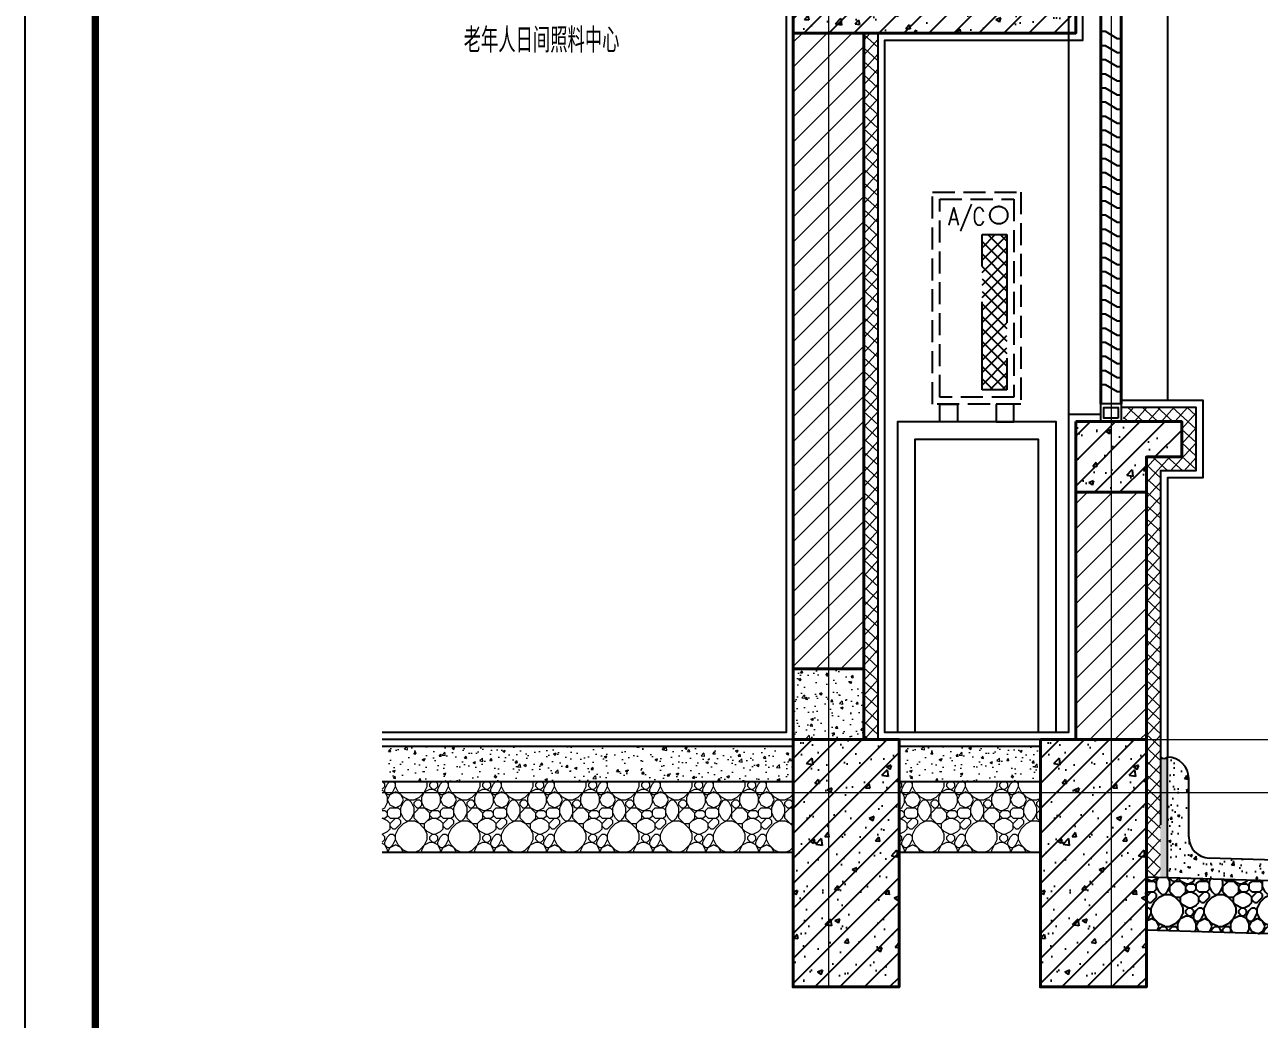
# Model space of a CAD drawing. Extents: x 1188826 to 1909461, y 608442 to 1651179.
# Drawn here: x 1312520 to 1316016, y 625899 to 628715 of the extents above; entities that cross this region are included whole.
import ezdxf

# ---------------------------------------------------------------- set-up
doc = ezdxf.new("R2010")
doc.units = 0
doc.header["$LTSCALE"] = 1000
doc.header["$MEASUREMENT"] = 0
for name, pattern in [('ACAD_ISO10W100', [18.5, 12, -3, 0.5, -3]), ('DASH', [0.35, 0.25, -0.1]), ('DOTE', [2.42, 2, -0.2, 0.02, -0.2])]:
    doc.linetypes.add(name, pattern=pattern)
for name, color, linetype, lineweight in [('3-大样填充', 8, 'Continuous', 5), ('DOTE', 19, 'DOTE', 9), ('PUB_HATCH', 8, 'Continuous', 9), ('WALL', 9, 'Continuous', 40)]:
    doc.layers.add(name, color=color, linetype=linetype, lineweight=lineweight)
for name, color, linetype in [('A-HATH(填充)', 8, 'Continuous'), ('A-LM-HA(填充)', 8, 'Continuous'), ('A-WA-I(保温层)', 40, 'Continuous'), ('A-WA-M(面层)', 43, 'Continuous'), ('A_H_MATERIAL', 40, 'Continuous'), ('PUB_TEXT', 4, 'Continuous'), ('WIN', 4, 'Continuous'), ('图框', 140, 'Continuous'), ('空调外机', 132, 'Continuous'), ('辅助线', 251, 'Continuous')]:
    doc.layers.add(name, color=color, linetype=linetype)
doc.styles.add('HZ', font='txt.shx', dxfattribs={"width": 0.9, "bigfont": 'hztxt.shx'})
doc.styles.add('TXT', font='simplex.shx', dxfattribs={"width": 0.8, "bigfont": 'hztxt.shx'})

# ---------------------------------------------------------------- blocks, each defined once
blk = doc.blocks.new('A$C63856392')
at = {"layer": '空调外机', "linetype": 'DASH'}
h = blk.add_hatch(dxfattribs=at)
h.set_pattern_fill('NET', color=256, scale=200, angle=45, style=0)
h.set_pattern_definition([(45, (-333662.741, 700712.276), (-17.6776695, 17.6776695), []), (135, (-333662.741, 700712.276), (-17.6776695, -17.6776695), [])])
h.paths.add_polyline_path([(140, 90), (210, 90), (210, 530), (140, 530)])
at = {"layer": '空调外机', "linetype": 'DASH', "ltscale": 0.25}
for points in [[(0, 650), (250, 650), (250, 50), (0, 50)], [(20, 630), (230, 630), (230, 70), (20, 70)]]:
    blk.add_lwpolyline(points, close=True, dxfattribs=at)
at = {"layer": '空调外机', "linetype": 'DASH'}
for points in [[(140, 530), (210, 530), (210, 90), (140, 90)], [(20, 50), (70, 50), (70, 0), (20, 0)], [(230, 50), (180, 50), (180, 0), (230, 0)]]:
    blk.add_lwpolyline(points, close=True, dxfattribs=at)
blk.add_circle((187.3, 585), 25, dxfattribs=at)
at = {"layer": '空调外机', "linetype": 'DASH', "style": 'HZ', "width": 0.8}
blk.add_text('A/C', height=50, dxfattribs=at).set_placement((44.4, 556.3))

msp = doc.modelspace()

# ---------------------------------------------------------------- hatches: boundary and pattern name
at = {"layer": 'A-HATH(填充)'}
h = msp.add_hatch(dxfattribs=at)
h.set_pattern_fill('钢筋混凝土', color=256, scale=20, style=0)
h.set_pattern_definition([(45, (0, 0), (-35.355339, 35.355339), []), (50, (0, 0), (143.4520365, -12.550427), [15, -165]), (355, (0, 0), (-27.750267, 150.438427), [12, -132]), (100.4514, (11.95, -1.05), (115.701876, 137.887908), [12.748038, -140.228422]), (46.1842, (0, 40), (213.44821, -33.103803), [22.5, -247.5]), (96.6356, (17.79, 37.24), (186.93254, 194.823574), [19.122058, -210.3426]), (351.1842, (0, 40), (186.93239, 194.82372), [18, -198]), (21, (20, 30), (119.38141, -80.523778), [15, -165]), (326, (20, 30), (48.663066, 145.030009), [12, -132]), (71.4514, (29.95, 23.29), (168.044526, 64.5061), [12.748038, -140.228422]), (37.5, (0, 0), (2.431971, 66.5787708), [0, -130.4, 0, -134, 0, -132.5]), (7.5, (0, 0), (52.6139075, 78.8823424), [0, -76.4, 0, -127.4, 0, -50.5]), (327.5, (-44.6, 0), (106.7644872, -4.5109743), [0, -50, 0, -156, 0, -207]), (317.5, (-64.6, 0), (116.637234, 20.0209965), [0, -65, 0, -103.6, 0, -147])])
h.paths.add_polyline_path([(1314895.8, 628791.4), (1315495.8, 628791.4), (1315495.8, 628691.4), (1314695.8, 628691.4), (1314695.8, 628891.4), (1314895.8, 628891.4)])
h = msp.add_hatch(dxfattribs=at)
h.set_pattern_fill('钢筋混凝土', color=256, scale=20, style=0)
h.set_pattern_definition([(45, (33267.726, -8099.71), (-35.355339, 35.355339), []), (50, (33267.73, -8099.71), (143.452037, -12.550427), [15, -165]), (355, (33267.73, -8099.71), (-27.750267, 150.438427), [12, -132]), (100.4514, (33279.68, -8100.76), (115.701876, 137.887908), [12.748038, -140.228422]), (46.1842, (33267.73, -8059.71), (213.44821, -33.103803), [22.5, -247.5]), (96.6356, (33285.51, -8062.47), (186.93254, 194.823574), [19.122058, -210.3426]), (351.1842, (33267.73, -8059.71), (186.93239, 194.82372), [18, -198]), (21, (33287.73, -8069.71), (119.38141, -80.523778), [15, -165]), (326, (33287.73, -8069.71), (48.663066, 145.030009), [12, -132]), (71.4514, (33297.67, -8076.42), (168.044526, 64.5061), [12.748038, -140.228422]), (37.5, (33267.726, -8099.71), (2.431971, 66.5787708), [0, -130.4, 0, -134, 0, -132.5]), (7.5, (33267.726, -8099.71), (52.6139075, 78.8823424), [0, -76.4, 0, -127.4, 0, -50.5]), (327.5, (33223.126, -8099.71), (106.7644872, -4.5109743), [0, -50, 0, -156, 0, -207]), (317.5, (33203.13, -8099.71), (116.637234, 20.0209965), [0, -65, 0, -103.6, 0, -147])])
h.paths.add_polyline_path([(1315495.8, 627591.4), (1315795.8, 627591.4), (1315795.8, 627491.4), (1315695.8, 627491.4), (1315695.8, 627391.4), (1315495.8, 627391.4)])
h = msp.add_hatch(dxfattribs=at)
h.set_pattern_fill('钢筋混凝土', color=256, scale=20, style=0)
h.set_pattern_definition([(45, (2168.37, 9195.664), (-35.355339, 35.355339), []), (50, (2168.37, 9195.66), (143.4520365, -12.550427), [15, -165]), (355, (2168.37, 9195.66), (-27.750267, 150.438427), [12, -132]), (100.4514, (2180.32, 9194.62), (115.701876, 137.887908), [12.748038, -140.228422]), (46.1842, (2168.37, 9235.66), (213.44821, -33.103803), [22.5, -247.5]), (96.6356, (2186.16, 9232.9), (186.93254, 194.823574), [19.122058, -210.3426]), (351.1842, (2168.37, 9235.66), (186.93239, 194.82372), [18, -198]), (21, (2188.37, 9225.66), (119.38141, -80.523778), [15, -165]), (326, (2188.37, 9225.66), (48.663066, 145.030009), [12, -132]), (71.4514, (2198.32, 9218.95), (168.044526, 64.5061), [12.748038, -140.228422]), (37.5, (2168.37, 9195.664), (2.431971, 66.5787708), [0, -130.4, 0, -134, 0, -132.5]), (7.5, (2168.37, 9195.664), (52.6139075, 78.8823424), [0, -76.4, 0, -127.4, 0, -50.5]), (327.5, (2123.77, 9195.664), (106.7644872, -4.5109743), [0, -50, 0, -156, 0, -207]), (317.5, (2103.77, 9195.66), (116.637234, 20.0209965), [0, -65, 0, -103.6, 0, -147])])
h.paths.add_polyline_path([(1314995.8, 626691.1), (1314695.8, 626691.1), (1314695.8, 625991.1), (1314995.8, 625991.1)])
h = msp.add_hatch(dxfattribs=at)
h.set_pattern_fill('钢筋混凝土', color=256, scale=20, style=0)
h.set_pattern_definition([(45, (2868.37, 9195.664), (-35.355339, 35.355339), []), (50, (2868.37, 9195.66), (143.4520365, -12.550427), [15, -165]), (355, (2868.37, 9195.66), (-27.750267, 150.438427), [12, -132]), (100.4514, (2880.32, 9194.62), (115.701876, 137.887908), [12.748038, -140.228422]), (46.1842, (2868.37, 9235.66), (213.44821, -33.103803), [22.5, -247.5]), (96.6356, (2886.16, 9232.9), (186.93254, 194.823574), [19.122058, -210.3426]), (351.1842, (2868.37, 9235.66), (186.93239, 194.82372), [18, -198]), (21, (2888.37, 9225.66), (119.38141, -80.523778), [15, -165]), (326, (2888.37, 9225.66), (48.663066, 145.030009), [12, -132]), (71.4514, (2898.32, 9218.95), (168.044526, 64.5061), [12.748038, -140.228422]), (37.5, (2868.37, 9195.664), (2.431971, 66.5787708), [0, -130.4, 0, -134, 0, -132.5]), (7.5, (2868.37, 9195.664), (52.6139075, 78.8823424), [0, -76.4, 0, -127.4, 0, -50.5]), (327.5, (2823.77, 9195.664), (106.7644872, -4.5109743), [0, -50, 0, -156, 0, -207]), (317.5, (2803.77, 9195.66), (116.637234, 20.0209965), [0, -65, 0, -103.6, 0, -147])])
h.paths.add_polyline_path([(1315695.8, 626691.1), (1315395.8, 626691.1), (1315395.8, 625991.1), (1315695.8, 625991.1)])
at = {"layer": 'A-LM-HA(填充)'}
h = msp.add_hatch(color=256, dxfattribs=at)
h.dxf.hatch_style = 1
edge = h.paths.add_edge_path()
edge.add_arc((1315745.8, 626652.2), 15, 228.1963, 311.8037)
edge.add_line((1315755.8, 626641.1), (1315755.8, 626299.3))
edge.add_line((1315755.8, 626299.3), (1315735.8, 626299.9))
edge.add_line((1315735.8, 626299.9), (1315735.8, 626641.1))
h = msp.add_hatch(dxfattribs=at)
h.set_pattern_fill('混凝土', color=256, scale=10, style=0)
h.set_pattern_definition([(50, (653615, 2402726.36), (71.7260183, -6.2752135), [7.5, -82.5]), (355, (653615, 2402726.36), (-13.8751334, 75.2192134), [6, -66]), (100.4514, (653620.98, 2402725.84), (57.8509382, 68.9439542), [6.374019, -70.1142112]), (46.1842, (653615, 2402746.36), (106.724105, -16.5519014), [11.25, -123.75]), (96.6356, (653623.89, 2402744.98), (93.4662706, 97.411787), [9.561029, -105.1713]), (351.1842, (653615, 2402746.36), (93.4661945, 97.41186), [9, -99]), (21, (653625, 2402741.36), (59.6907052, -40.261889), [7.5, -82.5]), (326, (653625, 2402741.36), (24.3315332, 72.5150045), [6, -66]), (71.4514, (653629.974, 2402738.01), (84.0222629, 32.2530497), [6.374019, -70.1142112]), (37.5, (653615, 2402726.362), (1.21598553, 33.2893854), [0, -65.2, 0, -67, 0, -66.25]), (7.5, (653615, 2402726.362), (26.30695374, 39.4411712), [0, -38.2, 0, -63.7, 0, -25.25]), (327.5, (653592.7, 2402726.362), (53.3822436, -2.25548717), [0, -25, 0, -78, 0, -103.5]), (317.5, (653582.7, 2402726.36), (58.3186169, 10.0104982), [0, -32.5, 0, -51.8, 0, -73.5])])
edge = h.paths.add_edge_path()
edge.add_arc((1315755.8, 626581.1), 60, 360, 450, ccw=False)
edge.add_line((1315815.8, 626581.1), (1315815.8, 626415.4))
edge.add_arc((1315875.8, 626415.4), 60, 540, 628.2816)
edge.add_line((1315874, 626355.4), (1316685.8, 626331.1))
edge.add_line((1316685.8, 626331.1), (1316685.8, 626271.4))
edge.add_line((1316685.8, 626271.4), (1315755.8, 626299.3))
edge.add_line((1315755.8, 626299.3), (1315755.8, 626641.1))
h = msp.add_hatch(dxfattribs=at)
h.set_pattern_fill('卵石砌体', color=256, scale=20, style=0)
h.set_pattern_definition([(0, (385514.68, 2495964.71), (0, 150), [7.5, -22.5, 7.5, -112.5]), (0, (385552.18, 2495979.71), (0, 150), [7.5, -142.5]), (0, (385477.18, 2495994.71), (0, 150), [15, -135]), (0, (385439.68, 2496002.21), (0, 150), [22.5, -127.5]), (0, (385514.68, 2496009.71), (0, 150), [15, -15, 22.5, -97.5]), (0, (385507.18, 2496032.21), (0, 150), [22.5, -127.5]), (0, (385469.68, 2496039.71), (0, 150), [22.5, -52.5, 22.5, -52.5]), (0, (385439.68, 2496062.21), (0, 150), [22.5, -7.5, 7.5, -112.5]), (0, (385537.18, 2496077.21), (0, 150), [7.5, -142.5]), (0, (385507.18, 2496092.21), (0, 150), [15, -135]), (90, (385409.68, 2496099.71), (-150, 9e-15), [15, -135]), (90, (385424.68, 2495994.71), (-150, 9e-15), [7.5, -15, 22.5, -105]), (90, (385462.18, 2496009.71), (-150, 9e-15), [30, -7.5, 7.5, -105]), (90, (385484.68, 2496047.21), (-150, 9e-15), [22.5, -127.5]), (90, (385492.18, 2495979.71), (-150, 9e-15), [15, -135]), (90, (385499.68, 2496099.71), (-150, 9e-15), [15, -135]), (90, (385507.18, 2496009.71), (-150, 9e-15), [15, -75, 7.5, -52.5]), (90, (385529.68, 2496084.71), (-150, 9e-15), [7.5, -7.5, 7.5, -127.5]), (90, (385537.18, 2496017.21), (-150, 9e-15), [15, -22.5, 15, -97.5]), (90, (385544.68, 2495979.71), (-150, 9e-15), [15, -135]), (45, (385417.18, 2495979.71), (9e-15, 150), [21.21315, -42.426404, 31.8198, -116.672678]), (45, (385409.68, 2495979.71), (9e-15, 150), [21.213203, -190.91883]), (45, (385492.18, 2495994.71), (9e-15, 150), [21.213203, -190.91883]), (45, (385477.18, 2496069.71), (9e-15, 150), [21.213203, -190.91883]), (45, (385544.68, 2495994.71), (9e-15, 150), [21.213203, -190.91883]), (45, (385417.18, 2496009.71), (9e-15, 150), [10.606602, -201.52542]), (45, (385432.18, 2496054.71), (9e-15, 150), [10.606602, -201.52542]), (45, (385447.18, 2496002.21), (9e-15, 150), [10.606602, -201.52542]), (45, (385462.18, 2496054.71), (9e-15, 150), [10.606602, -201.52542]), (45, (385507.18, 2496024.71), (9e-15, 150), [10.606602, -201.52542]), (45, (385507.18, 2496107.21), (9e-15, 150), [10.606602, -201.52542]), (45, (385522.18, 2496092.21), (9e-15, 150), [10.606602, -201.52542]), (45, (385529.68, 2496009.71), (9e-15, 150), [10.606602, -201.52542]), (45, (385537.18, 2495972.21), (9e-15, 150), [10.606602, -201.52542]), (45, (385537.18, 2496032.21), (9e-15, 150), [10.606602, -201.52542]), (45, (385537.18, 2496107.21), (9e-15, 150), [10.606602, -201.52542]), (45, (385544.68, 2496077.21), (9e-15, 150), [10.606602, -201.52542]), (135, (385514.68, 2496092.21), (-150, 9e-15), [10.606602, -201.52542]), (135, (385529.68, 2496107.21), (-150, 9e-15), [10.606602, -201.52542]), (135, (385537.18, 2496077.21), (-150, 9e-15), [10.606602, -201.52542]), (135, (385559.68, 2496107.21), (-150, 9e-15), [10.606602, -201.52542]), (135, (385484.68, 2496054.71), (-150, 9e-15), [10.606602, -201.52542]), (135, (385469.68, 2496039.71), (-150, 9e-15), [10.606602, -201.52542]), (135, (385424.68, 2496002.21), (-150, 9e-15), [10.606602, -201.52542]), (135, (385439.68, 2496002.21), (-150, 9e-15), [10.606602, -201.52542]), (135, (385454.68, 2496054.71), (-150, 9e-15), [10.606602, -201.52542]), (135, (385424.68, 2496032.21), (-150, 9e-15), [10.606602, -201.52542]), (135, (385514.68, 2496009.71), (-150, 9e-15), [10.606602, -201.52542]), (135, (385537.18, 2496024.71), (-150, 9e-15), [10.606602, -201.52542]), (135, (385544.68, 2495994.71), (-150, 9e-15), [10.606602, -201.52542]), (135, (385544.68, 2496009.71), (-150, 9e-15), [10.606602, -201.52542]), (135, (385552.18, 2495979.71), (-150, 9e-15), [10.606602, -201.52542]), (135, (385432.18, 2496069.71), (-150, 9e-15), [21.213203, -190.91883]), (135, (385507.18, 2496024.71), (-150, 9e-15), [21.213203, -190.91883]), (135, (385499.68, 2495972.21), (-150, 9e-15), [53.033008, -159.099024]), (26.5650512, (385409.676, 2496039.71), (149.9999994, 1.2e-06), [16.77, -318.64018]), (26.5650512, (385432.176, 2495994.71), (149.9999994, 1.2e-06), [16.77, -318.64018]), (26.5650512, (385462.176, 2496062.21), (149.9999994, 1.2e-06), [16.77, -318.64018]), (26.5650512, (385522.176, 2495964.71), (149.9999994, 1.2e-06), [16.77, -318.64018]), (26.5650512, (385499.676, 2496002.21), (149.9999994, 1.2e-06), [16.77, -318.64018]), (26.5650512, (385514.676, 2496032.21), (149.9999994, 1.2e-06), [16.77, -318.64018]), (26.5650512, (385492.176, 2496084.71), (149.9999994, 1.2e-06), [16.77, -318.64018]), (26.5650512, (385544.676, 2496077.21), (149.9999994, 1.2e-06), [16.77, -318.64018]), (63.4349488, (385424.676, 2496039.71), (1e-07, 150), [16.77, -318.64018]), (63.4349488, (385424.676, 2496047.21), (1e-07, 150), [16.77, -318.64018]), (63.4349488, (385484.676, 2496069.71), (1e-07, 150), [33.54, -301.87018]), (63.4349488, (385537.176, 2496062.21), (1e-07, 150), [16.77, -318.64018]), (63.4349488, (385529.676, 2496039.71), (1e-07, 150), [16.77, -318.64018]), (63.4349488, (385454.676, 2496009.71), (1e-07, 150), [16.77, -318.64018]), (63.4349488, (385529.676, 2496092.21), (1e-07, 150), [16.77, -318.64018]), (63.4349488, (385552.176, 2496084.71), (1e-07, 150), [16.77, -318.64018]), (116.5650512, (385417.176, 2496084.71), (-1.2e-06, 149.9999994), [16.77, -318.64018]), (116.5650512, (385499.676, 2495964.71), (-1.2e-06, 149.9999994), [16.77, -318.64018]), (116.5650512, (385432.176, 2496062.21), (-1.2e-06, 149.9999994), [16.77, -318.64018]), (116.5650512, (385544.676, 2496047.21), (-1.2e-06, 149.9999994), [16.77, -318.64018]), (116.5650512, (385492.176, 2496039.71), (-1.2e-06, 149.9999994), [16.77, -318.64018]), (116.5650512, (385537.176, 2496069.71), (-1.2e-06, 149.9999994), [16.77, -318.64018]), (116.5650512, (385462.176, 2496039.71), (-1.2e-06, 149.9999994), [16.77, -318.64018]), (116.5650512, (385432.176, 2496009.71), (-1.2e-06, 149.9999994), [16.77, -318.64018]), (153.4349488, (385424.676, 2496077.21), (-150, 1e-07), [16.77, -318.64018]), (153.4349488, (385477.176, 2495994.71), (-150, 1e-07), [16.77, -318.64018]), (153.4349488, (385447.176, 2496062.21), (-150, 1e-07), [16.77, -318.64018]), (153.4349488, (385537.176, 2496002.21), (-150, 1e-07), [16.77, -318.64018]), (153.4349488, (385514.676, 2495964.71), (-150, 1e-07), [16.77, -318.64018]), (153.4349488, (385529.676, 2496084.71), (-150, 1e-07), [16.77, -318.64018]), (153.4349488, (385507.176, 2496032.21), (-150, 1e-07), [16.77, -318.64018]), (153.4349488, (385424.676, 2496077.21), (-150, 1e-07), [16.77, -318.64018]), (153.4349488, (385559.676, 2496039.71), (-150, 1e-07), [16.77, -318.64018]), (243.4349488, (385417.176, 2495979.71), (-1e-07, -150), [16.77, -318.64018])])
h.paths.add_polyline_path([(1316795.8, 626268.1), (1316795.8, 626118.1), (1315695.8, 626151.1), (1315695.8, 626300.2)])
at = {"layer": 'PUB_HATCH'}
h = msp.add_hatch(dxfattribs=at)
h.set_pattern_fill('普通砖', color=256, scale=20, style=0)
h.set_pattern_definition([(45, (2068.37, -48.146), (-35.3553532, 35.3553532), [])])
h.paths.add_polyline_path([(1314695.8, 628691.4), (1314895.8, 628691.4), (1314895.8, 626891.1), (1314695.8, 626891.1)])
h = msp.add_hatch(dxfattribs=at)
h.set_pattern_fill('多孔材料', color=256, scale=10, angle=2.8624, style=0)
h.set_pattern_definition([(47.8624052, (19.975, -9278.713), (-20.97382044, 18.97631373), []), (137.8624052, (19.975, -9278.713), (-18.97631373, -20.97382044), [])])
h.paths.add_polyline_path([(1314895.8, 628691.4), (1314935.8, 628691.4), (1314935.8, 626691.1), (1314895.8, 626691.1)])
h = msp.add_hatch(dxfattribs=at)
h.set_pattern_fill('多孔材料', color=256, scale=10, angle=2.8624, style=0)
h.set_pattern_definition([(47.8624052, (11265.21, 1), (-20.97382044, 18.97631373), []), (137.8624052, (11265.21, 1), (-18.97631373, -20.97382044), [])])
h.paths.add_polyline_path([(1315695.8, 626301.1), (1315735.8, 626299.9), (1315735.8, 627451.7), (1315835.8, 627451.7), (1315835.8, 627631.7), (1315630.8, 627631.7), (1315630.8, 627591.4), (1315795.8, 627591.4), (1315795.8, 627491.4), (1315695.8, 627491.4), (1315695.8, 627391.4)])
h = msp.add_hatch(dxfattribs=at)
h.set_pattern_fill('普通砖', color=256, scale=20, style=0)
h.set_pattern_definition([(45, (2868.37, 1331.566), (-35.3553532, 35.3553532), [])])
h.paths.add_polyline_path([(1315495.8, 627391.1), (1315695.8, 627391.1), (1315695.8, 626691.1), (1315495.8, 626691.1)])
at = {"layer": 'PUB_HATCH', "linetype": 'Continuous'}
h = msp.add_hatch(dxfattribs=at)
h.set_pattern_fill('混凝土', color=256, scale=10, style=0)
h.set_pattern_definition([(50, (0, 0), (71.7260183, -6.2752135), [7.5, -82.5]), (355, (0, 0), (-13.8751334, 75.2192134), [6, -66]), (100.4514, (5.98, -0.52), (57.8509382, 68.9439542), [6.374019, -70.1142112]), (46.1842, (0, 20), (106.724105, -16.5519014), [11.25, -123.75]), (96.6356, (8.89, 18.62), (93.4662706, 97.411787), [9.561029, -105.1713]), (351.1842, (0, 20), (93.4661945, 97.41186), [9, -99]), (21, (10, 15), (59.6907052, -40.261889), [7.5, -82.5]), (326, (10, 15), (24.3315332, 72.5150045), [6, -66]), (71.4514, (14.974, 11.645), (84.022263, 32.2530497), [6.374019, -70.1142112]), (37.5, (0, 0), (1.21598553, 33.2893854), [0, -65.2, 0, -67, 0, -66.25]), (7.5, (0, 0), (26.30695374, 39.4411712), [0, -38.2, 0, -63.7, 0, -25.25]), (327.5, (-22.3, 0), (53.3822436, -2.25548717), [0, -25, 0, -78, 0, -103.5]), (317.5, (-32.3, 0), (58.318617, 10.0104982), [0, -32.5, 0, -51.8, 0, -73.5])])
h.paths.add_polyline_path([(1314895.8, 626891.1), (1314695.9, 626891.1), (1314695.9, 626691.1), (1314895.8, 626691.1)])
h = msp.add_hatch(dxfattribs=at)
h.set_pattern_fill('混凝土', color=256, scale=10, style=0)
h.set_pattern_definition([(50, (834319.98, 262073.11), (71.726018, -6.2752135), [7.5, -82.5]), (355, (834319.98, 262073.11), (-13.875133, 75.219213), [6, -66]), (100.4514, (834325.96, 262072.59), (57.850938, 68.943954), [6.374019, -70.114211]), (46.1842, (834319.98, 262093.11), (106.724105, -16.551901), [11.25, -123.75]), (96.6356, (834328.88, 262091.73), (93.46627, 97.411787), [9.561029, -105.1713]), (351.1842, (834319.98, 262093.11), (93.466195, 97.41186), [9, -99]), (21, (834329.98, 262088.11), (59.690705, -40.261889), [7.5, -82.5]), (326, (834329.98, 262088.11), (24.331533, 72.5150045), [6, -66]), (71.4514, (834334.956, 262084.756), (84.022263, 32.25305), [6.374019, -70.114211]), (37.5, (834319.982, 262073.11), (1.2159855, 33.2893854), [0, -65.2, 0, -67, 0, -66.25]), (7.5, (834319.98, 262073.11), (26.3069537, 39.4411712), [0, -38.2, 0, -63.7, 0, -25.25]), (327.5, (834297.682, 262073.11), (53.3822436, -2.2554872), [0, -25, 0, -78, 0, -103.5]), (317.5, (834287.68, 262073.11), (58.318617, 10.0104982), [0, -32.5, 0, -51.8, 0, -73.5])])
h.paths.add_polyline_path([(1313532.3, 626671.1), (1313532.3, 626571.1), (1314695.8, 626571.1), (1314695.8, 626671.1)])
h = msp.add_hatch(dxfattribs=at)
h.set_pattern_fill('混凝土', color=256, scale=10, style=0)
h.set_pattern_definition([(50, (835783.536, 262073.11), (71.726018, -6.2752135), [7.5, -82.5]), (355, (835783.536, 262073.11), (-13.875133, 75.219213), [6, -66]), (100.4514, (835789.51, 262072.59), (57.850938, 68.943954), [6.374019, -70.114211]), (46.1842, (835783.54, 262093.11), (106.724105, -16.551901), [11.25, -123.75]), (96.6356, (835792.43, 262091.73), (93.46627, 97.411787), [9.561029, -105.1713]), (351.1842, (835783.54, 262093.11), (93.466195, 97.41186), [9, -99]), (21, (835793.536, 262088.11), (59.690705, -40.261889), [7.5, -82.5]), (326, (835793.536, 262088.11), (24.331533, 72.5150045), [6, -66]), (71.4514, (835798.51, 262084.756), (84.022263, 32.25305), [6.374019, -70.114211]), (37.5, (835783.536, 262073.11), (1.2159855, 33.2893854), [0, -65.2, 0, -67, 0, -66.25]), (7.5, (835783.536, 262073.11), (26.3069537, 39.4411712), [0, -38.2, 0, -63.7, 0, -25.25]), (327.5, (835761.236, 262073.11), (53.3822436, -2.2554872), [0, -25, 0, -78, 0, -103.5]), (317.5, (835751.236, 262073.11), (58.318617, 10.0104982), [0, -32.5, 0, -51.8, 0, -73.5])])
h.paths.add_polyline_path([(1314995.8, 626671.1), (1314995.8, 626571.1), (1315395.8, 626571.1), (1315395.8, 626671.1)])
h = msp.add_hatch(dxfattribs=at)
h.set_pattern_fill('卵石砌体', color=256, scale=20, style=0)
h.set_pattern_definition([(0, (834424.98, 262073.11), (0, 150), [7.5, -22.5, 7.5, -112.5]), (0, (834462.48, 262088.11), (0, 150), [7.5, -142.5]), (0, (834387.48, 262103.11), (0, 150), [15, -135]), (0, (834349.98, 262110.61), (0, 150), [22.5, -127.5]), (0, (834424.98, 262118.11), (0, 150), [15, -15, 22.5, -97.5]), (0, (834417.48, 262140.61), (0, 150), [22.5, -127.5]), (0, (834379.98, 262148.11), (0, 150), [22.5, -52.5, 22.5, -52.5]), (0, (834349.98, 262170.61), (0, 150), [22.5, -7.5, 7.5, -112.5]), (0, (834447.48, 262185.61), (0, 150), [7.5, -142.5]), (0, (834417.48, 262200.61), (0, 150), [15, -135]), (90, (834319.98, 262208.11), (-150, 9e-15), [15, -135]), (90, (834334.98, 262103.11), (-150, 9e-15), [7.5, -15, 22.5, -105]), (90, (834372.48, 262118.11), (-150, 9e-15), [30, -7.5, 7.5, -105]), (90, (834394.98, 262155.61), (-150, 9e-15), [22.5, -127.5]), (90, (834402.48, 262088.11), (-150, 9e-15), [15, -135]), (90, (834409.98, 262208.11), (-150, 9e-15), [15, -135]), (90, (834417.48, 262118.11), (-150, 9e-15), [15, -75, 7.5, -52.5]), (90, (834439.98, 262193.11), (-150, 9e-15), [7.5, -7.5, 7.5, -127.5]), (90, (834447.48, 262125.61), (-150, 9e-15), [15, -22.5, 15, -97.5]), (90, (834454.98, 262088.11), (-150, 9e-15), [15, -135]), (45, (834327.48, 262088.11), (9e-15, 150), [21.21315, -42.426404, 31.8198, -116.672678]), (45, (834319.98, 262088.11), (9e-15, 150), [21.213203, -190.91883]), (45, (834402.48, 262103.11), (9e-15, 150), [21.213203, -190.91883]), (45, (834387.48, 262178.11), (9e-15, 150), [21.213203, -190.91883]), (45, (834454.98, 262103.11), (9e-15, 150), [21.213203, -190.91883]), (45, (834327.48, 262118.11), (9e-15, 150), [10.6066, -201.52542]), (45, (834342.48, 262163.11), (9e-15, 150), [10.6066, -201.52542]), (45, (834357.48, 262110.61), (9e-15, 150), [10.6066, -201.52542]), (45, (834372.48, 262163.11), (9e-15, 150), [10.6066, -201.52542]), (45, (834417.48, 262133.11), (9e-15, 150), [10.6066, -201.52542]), (45, (834417.48, 262215.61), (9e-15, 150), [10.6066, -201.52542]), (45, (834432.48, 262200.61), (9e-15, 150), [10.6066, -201.52542]), (45, (834439.98, 262118.11), (9e-15, 150), [10.6066, -201.52542]), (45, (834447.48, 262080.61), (9e-15, 150), [10.6066, -201.52542]), (45, (834447.48, 262140.61), (9e-15, 150), [10.6066, -201.52542]), (45, (834447.48, 262215.61), (9e-15, 150), [10.6066, -201.52542]), (45, (834454.98, 262185.61), (9e-15, 150), [10.6066, -201.52542]), (135, (834424.98, 262200.61), (-150, 9e-15), [10.6066, -201.52542]), (135, (834439.98, 262215.61), (-150, 9e-15), [10.6066, -201.52542]), (135, (834447.48, 262185.61), (-150, 9e-15), [10.6066, -201.52542]), (135, (834469.98, 262215.61), (-150, 9e-15), [10.6066, -201.52542]), (135, (834394.98, 262163.11), (-150, 9e-15), [10.6066, -201.52542]), (135, (834379.98, 262148.11), (-150, 9e-15), [10.6066, -201.52542]), (135, (834334.98, 262110.61), (-150, 9e-15), [10.6066, -201.52542]), (135, (834349.98, 262110.61), (-150, 9e-15), [10.6066, -201.52542]), (135, (834364.98, 262163.11), (-150, 9e-15), [10.6066, -201.52542]), (135, (834334.98, 262140.61), (-150, 9e-15), [10.6066, -201.52542]), (135, (834424.98, 262118.11), (-150, 9e-15), [10.6066, -201.52542]), (135, (834447.48, 262133.11), (-150, 9e-15), [10.6066, -201.52542]), (135, (834454.98, 262103.11), (-150, 9e-15), [10.6066, -201.52542]), (135, (834454.98, 262118.11), (-150, 9e-15), [10.6066, -201.52542]), (135, (834462.48, 262088.11), (-150, 9e-15), [10.6066, -201.52542]), (135, (834342.48, 262178.11), (-150, 9e-15), [21.213203, -190.91883]), (135, (834417.48, 262133.11), (-150, 9e-15), [21.213203, -190.91883]), (135, (834409.98, 262080.61), (-150, 9e-15), [53.03301, -159.099024]), (26.565051, (834319.98, 262148.11), (149.999999, 1e-06), [16.77, -318.64018]), (26.565051, (834342.48, 262103.11), (149.999999, 1e-06), [16.77, -318.64018]), (26.565051, (834372.48, 262170.61), (149.999999, 1e-06), [16.77, -318.64018]), (26.565051, (834432.48, 262073.11), (149.999999, 1e-06), [16.77, -318.64018]), (26.565051, (834409.98, 262110.61), (149.999999, 1e-06), [16.77, -318.64018]), (26.565051, (834424.98, 262140.61), (149.999999, 1e-06), [16.77, -318.64018]), (26.565051, (834402.48, 262193.11), (149.999999, 1e-06), [16.77, -318.64018]), (26.565051, (834454.98, 262185.61), (149.999999, 1e-06), [16.77, -318.64018]), (63.434949, (834334.98, 262148.11), (1e-07, 150), [16.77, -318.64018]), (63.434949, (834334.98, 262155.61), (1e-07, 150), [16.77, -318.64018]), (63.434949, (834394.98, 262178.11), (1e-07, 150), [33.54, -301.87018]), (63.434949, (834447.48, 262170.61), (1e-07, 150), [16.77, -318.64018]), (63.434949, (834439.98, 262148.11), (1e-07, 150), [16.77, -318.64018]), (63.434949, (834364.98, 262118.11), (1e-07, 150), [16.77, -318.64018]), (63.434949, (834439.98, 262200.61), (1e-07, 150), [16.77, -318.64018]), (63.434949, (834462.48, 262193.11), (1e-07, 150), [16.77, -318.64018]), (116.565051, (834327.48, 262193.11), (-1e-06, 149.999999), [16.77, -318.64018]), (116.565051, (834409.98, 262073.11), (-1e-06, 149.999999), [16.77, -318.64018]), (116.565051, (834342.48, 262170.61), (-1e-06, 149.999999), [16.77, -318.64018]), (116.565051, (834454.98, 262155.61), (-1e-06, 149.999999), [16.77, -318.64018]), (116.565051, (834402.48, 262148.11), (-1e-06, 149.999999), [16.77, -318.64018]), (116.565051, (834447.48, 262178.11), (-1e-06, 149.999999), [16.77, -318.64018]), (116.565051, (834372.48, 262148.11), (-1e-06, 149.999999), [16.77, -318.64018]), (116.565051, (834342.48, 262118.11), (-1e-06, 149.999999), [16.77, -318.64018]), (153.434949, (834334.98, 262185.61), (-150, 1e-07), [16.77, -318.64018]), (153.434949, (834387.48, 262103.11), (-150, 1e-07), [16.77, -318.64018]), (153.434949, (834357.48, 262170.61), (-150, 1e-07), [16.77, -318.64018]), (153.434949, (834447.48, 262110.61), (-150, 1e-07), [16.77, -318.64018]), (153.434949, (834424.98, 262073.11), (-150, 1e-07), [16.77, -318.64018]), (153.434949, (834439.98, 262193.11), (-150, 1e-07), [16.77, -318.64018]), (153.434949, (834417.48, 262140.61), (-150, 1e-07), [16.77, -318.64018]), (153.434949, (834334.98, 262185.61), (-150, 1e-07), [16.77, -318.64018]), (153.434949, (834469.98, 262148.11), (-150, 1e-07), [16.77, -318.64018]), (243.434949, (834327.48, 262088.11), (-1e-07, -150), [16.77, -318.64018])])
h.paths.add_polyline_path([(1313532.3, 626571.1), (1313532.3, 626371.1), (1314695.8, 626371.1), (1314695.8, 626571.1)])
h = msp.add_hatch(dxfattribs=at)
h.set_pattern_fill('卵石砌体', color=256, scale=20, style=0)
h.set_pattern_definition([(0, (835888.54, 262073.11), (0, 150), [7.5, -22.5, 7.5, -112.5]), (0, (835926.04, 262088.11), (0, 150), [7.5, -142.5]), (0, (835851.04, 262103.11), (0, 150), [15, -135]), (0, (835813.54, 262110.61), (0, 150), [22.5, -127.5]), (0, (835888.54, 262118.11), (0, 150), [15, -15, 22.5, -97.5]), (0, (835881.04, 262140.61), (0, 150), [22.5, -127.5]), (0, (835843.54, 262148.11), (0, 150), [22.5, -52.5, 22.5, -52.5]), (0, (835813.54, 262170.61), (0, 150), [22.5, -7.5, 7.5, -112.5]), (0, (835911.04, 262185.61), (0, 150), [7.5, -142.5]), (0, (835881.04, 262200.61), (0, 150), [15, -135]), (90, (835783.54, 262208.11), (-150, 9e-15), [15, -135]), (90, (835798.54, 262103.11), (-150, 9e-15), [7.5, -15, 22.5, -105]), (90, (835836.04, 262118.11), (-150, 9e-15), [30, -7.5, 7.5, -105]), (90, (835858.54, 262155.61), (-150, 9e-15), [22.5, -127.5]), (90, (835866.04, 262088.11), (-150, 9e-15), [15, -135]), (90, (835873.54, 262208.11), (-150, 9e-15), [15, -135]), (90, (835881.04, 262118.11), (-150, 9e-15), [15, -75, 7.5, -52.5]), (90, (835903.54, 262193.11), (-150, 9e-15), [7.5, -7.5, 7.5, -127.5]), (90, (835911.04, 262125.61), (-150, 9e-15), [15, -22.5, 15, -97.5]), (90, (835918.54, 262088.11), (-150, 9e-15), [15, -135]), (45, (835791.04, 262088.11), (9e-15, 150), [21.21315, -42.426404, 31.8198, -116.672678]), (45, (835783.54, 262088.11), (9e-15, 150), [21.213203, -190.91883]), (45, (835866.04, 262103.11), (9e-15, 150), [21.213203, -190.91883]), (45, (835851.04, 262178.11), (9e-15, 150), [21.213203, -190.91883]), (45, (835918.54, 262103.11), (9e-15, 150), [21.213203, -190.91883]), (45, (835791.04, 262118.11), (9e-15, 150), [10.6066, -201.52542]), (45, (835806.04, 262163.11), (9e-15, 150), [10.6066, -201.52542]), (45, (835821.04, 262110.61), (9e-15, 150), [10.6066, -201.52542]), (45, (835836.04, 262163.11), (9e-15, 150), [10.6066, -201.52542]), (45, (835881.04, 262133.11), (9e-15, 150), [10.6066, -201.52542]), (45, (835881.04, 262215.61), (9e-15, 150), [10.6066, -201.52542]), (45, (835896.04, 262200.61), (9e-15, 150), [10.6066, -201.52542]), (45, (835903.54, 262118.11), (9e-15, 150), [10.6066, -201.52542]), (45, (835911.04, 262080.61), (9e-15, 150), [10.6066, -201.52542]), (45, (835911.04, 262140.61), (9e-15, 150), [10.6066, -201.52542]), (45, (835911.04, 262215.61), (9e-15, 150), [10.6066, -201.52542]), (45, (835918.54, 262185.61), (9e-15, 150), [10.6066, -201.52542]), (135, (835888.54, 262200.61), (-150, 9e-15), [10.6066, -201.52542]), (135, (835903.54, 262215.61), (-150, 9e-15), [10.6066, -201.52542]), (135, (835911.04, 262185.61), (-150, 9e-15), [10.6066, -201.52542]), (135, (835933.54, 262215.61), (-150, 9e-15), [10.6066, -201.52542]), (135, (835858.54, 262163.11), (-150, 9e-15), [10.6066, -201.52542]), (135, (835843.54, 262148.11), (-150, 9e-15), [10.6066, -201.52542]), (135, (835798.54, 262110.61), (-150, 9e-15), [10.6066, -201.52542]), (135, (835813.54, 262110.61), (-150, 9e-15), [10.6066, -201.52542]), (135, (835828.54, 262163.11), (-150, 9e-15), [10.6066, -201.52542]), (135, (835798.54, 262140.61), (-150, 9e-15), [10.6066, -201.52542]), (135, (835888.54, 262118.11), (-150, 9e-15), [10.6066, -201.52542]), (135, (835911.04, 262133.11), (-150, 9e-15), [10.6066, -201.52542]), (135, (835918.54, 262103.11), (-150, 9e-15), [10.6066, -201.52542]), (135, (835918.54, 262118.11), (-150, 9e-15), [10.6066, -201.52542]), (135, (835926.04, 262088.11), (-150, 9e-15), [10.6066, -201.52542]), (135, (835806.04, 262178.11), (-150, 9e-15), [21.213203, -190.91883]), (135, (835881.04, 262133.11), (-150, 9e-15), [21.213203, -190.91883]), (135, (835873.54, 262080.61), (-150, 9e-15), [53.03301, -159.099024]), (26.565051, (835783.536, 262148.11), (149.999999, 1e-06), [16.77, -318.64018]), (26.565051, (835806.036, 262103.11), (149.999999, 1e-06), [16.77, -318.64018]), (26.565051, (835836.036, 262170.61), (149.999999, 1e-06), [16.77, -318.64018]), (26.565051, (835896.036, 262073.11), (149.999999, 1e-06), [16.77, -318.64018]), (26.565051, (835873.536, 262110.61), (149.999999, 1e-06), [16.77, -318.64018]), (26.565051, (835888.536, 262140.61), (149.999999, 1e-06), [16.77, -318.64018]), (26.565051, (835866.036, 262193.11), (149.999999, 1e-06), [16.77, -318.64018]), (26.565051, (835918.536, 262185.61), (149.999999, 1e-06), [16.77, -318.64018]), (63.434949, (835798.536, 262148.11), (1e-07, 150), [16.77, -318.64018]), (63.434949, (835798.536, 262155.61), (1e-07, 150), [16.77, -318.64018]), (63.434949, (835858.536, 262178.11), (1e-07, 150), [33.54, -301.87018]), (63.434949, (835911.036, 262170.61), (1e-07, 150), [16.77, -318.64018]), (63.434949, (835903.536, 262148.11), (1e-07, 150), [16.77, -318.64018]), (63.434949, (835828.536, 262118.11), (1e-07, 150), [16.77, -318.64018]), (63.434949, (835903.536, 262200.61), (1e-07, 150), [16.77, -318.64018]), (63.434949, (835926.036, 262193.11), (1e-07, 150), [16.77, -318.64018]), (116.565051, (835791.036, 262193.11), (-1e-06, 149.999999), [16.77, -318.64018]), (116.565051, (835873.536, 262073.11), (-1e-06, 149.999999), [16.77, -318.64018]), (116.565051, (835806.036, 262170.61), (-1e-06, 149.999999), [16.77, -318.64018]), (116.565051, (835918.536, 262155.61), (-1e-06, 149.999999), [16.77, -318.64018]), (116.565051, (835866.036, 262148.11), (-1e-06, 149.999999), [16.77, -318.64018]), (116.565051, (835911.036, 262178.11), (-1e-06, 149.999999), [16.77, -318.64018]), (116.565051, (835836.036, 262148.11), (-1e-06, 149.999999), [16.77, -318.64018]), (116.565051, (835806.036, 262118.11), (-1e-06, 149.999999), [16.77, -318.64018]), (153.434949, (835798.536, 262185.61), (-150, 1e-07), [16.77, -318.64018]), (153.434949, (835851.036, 262103.11), (-150, 1e-07), [16.77, -318.64018]), (153.434949, (835821.036, 262170.61), (-150, 1e-07), [16.77, -318.64018]), (153.434949, (835911.036, 262110.61), (-150, 1e-07), [16.77, -318.64018]), (153.434949, (835888.536, 262073.11), (-150, 1e-07), [16.77, -318.64018]), (153.434949, (835903.536, 262193.11), (-150, 1e-07), [16.77, -318.64018]), (153.434949, (835881.036, 262140.61), (-150, 1e-07), [16.77, -318.64018]), (153.434949, (835798.536, 262185.61), (-150, 1e-07), [16.77, -318.64018]), (153.434949, (835933.536, 262148.11), (-150, 1e-07), [16.77, -318.64018]), (243.434949, (835791.036, 262088.11), (-1e-07, -150), [16.77, -318.64018])])
h.paths.add_polyline_path([(1314995.8, 626571.1), (1314995.8, 626371.1), (1315395.8, 626371.1), (1315395.8, 626571.1)])

# ---------------------------------------------------------------- linework, layer by layer
at = {"layer": '3-大样填充'}
msp.add_lwpolyline([(1315815.8, 626541.1), (1316695.8, 626541.1)], dxfattribs=at)
at = {"layer": 'A-WA-I(保温层)'}
for points in [[(1314935.8, 628691.4), (1314935.8, 626691.1)], [(1315625.8, 627631.7), (1315835.8, 627631.7), (1315835.8, 627451.7), (1315735.8, 627451.7), (1315735.8, 626449.9)]]:
    msp.add_lwpolyline(points, dxfattribs=at)
at = {"layer": 'A-WA-M(面层)'}
for points in [[(1313532.3, 631261.1), (1314675.8, 631261.1), (1314675.8, 626711.1), (1313532.3, 626711.1)], [(1315565.8, 627611.1), (1315475.8, 627611.1), (1315475.8, 626711.1), (1314955.8, 626711.1), (1314955.8, 628671.4), (1315515.8, 628671.4), (1315515.8, 628811.4), (1314955.8, 628811.4), (1314955.8, 630671.1), (1315015.8, 630671.1), (1315015.8, 631261.1), (1315375.8, 631261.1), (1315375.8, 630571.1), (1315475.8, 630571.1), (1315475.8, 629971.1), (1315565.8, 629971.1)], [(1315625.8, 627651.7), (1315855.8, 627651.7), (1315855.8, 627431.7), (1315755.8, 627431.7), (1315755.8, 626641.1)], [(1314695.8, 626691.1), (1313532.3, 626691.1)], [(1314695.8, 626671.1), (1313532.3, 626671.1)], [(1315395.8, 626691.1), (1314995.8, 626691.1)], [(1315395.8, 626671.1), (1314995.8, 626671.1)], [(1315755.8, 626299.3), (1315755.8, 626641.1)], [(1314695.8, 626571.1), (1313532.3, 626571.1)], [(1315395.8, 626571.1), (1314995.8, 626571.1)], [(1315815.8, 626415.4), (1315815.8, 626581.1)], [(1314695.8, 626371.1), (1313532.3, 626371.1)], [(1315395.8, 626371.1), (1314995.8, 626371.1)], [(1316685.8, 626331.1), (1315874, 626355.4)], [(1316795.8, 626268.1), (1315695.8, 626301.1)], [(1316795.8, 626118.1), (1315695.8, 626151.1)]]:
    msp.add_lwpolyline(points, dxfattribs=at)
for centre, radius, start, end in [((1315745.8, 626652.2), 15, 228.1963, 311.8037), ((1315755.8, 626581.1), 60, 0, 90), ((1315875.8, 626415.4), 60, 180, 268.2816)]:
    msp.add_arc(centre, radius, start, end, dxfattribs=at)
at = {"layer": 'A_H_MATERIAL'}
for p, q in [((1315565.8, 627641.4), (1315565.8, 629941.1)), ((1315568.8, 627641.4), (1315568.8, 629941.1)), ((1315622.8, 629941.1), (1315622.8, 627641.4)), ((1315625.8, 629941.1), (1315625.8, 627641.4))]:
    msp.add_line(p, q, dxfattribs=at)
for points in [[(1315568.8, 628696.2), (1315578.8, 628696.2), (1315612.8, 628676.2), (1315622.8, 628676.2)], [(1315568.8, 628656.2), (1315578.8, 628656.2), (1315612.8, 628636.2), (1315622.8, 628636.2)], [(1315568.8, 628616.2), (1315578.8, 628616.2), (1315612.8, 628596.2), (1315622.8, 628596.2)], [(1315568.8, 628576.2), (1315578.8, 628576.2), (1315612.8, 628556.2), (1315622.8, 628556.2)], [(1315568.8, 628536.2), (1315578.8, 628536.2), (1315612.8, 628516.2), (1315622.8, 628516.2)], [(1315568.8, 628496.2), (1315578.8, 628496.2), (1315612.8, 628476.2), (1315622.8, 628476.2)], [(1315568.8, 628456.2), (1315578.8, 628456.2), (1315612.8, 628436.2), (1315622.8, 628436.2)], [(1315568.8, 628416.2), (1315578.8, 628416.2), (1315612.8, 628396.2), (1315622.8, 628396.2)], [(1315568.8, 628376.2), (1315578.8, 628376.2), (1315612.8, 628356.2), (1315622.8, 628356.2)], [(1315568.8, 628336.2), (1315578.8, 628336.2), (1315612.8, 628316.2), (1315622.8, 628316.2)], [(1315568.8, 628296.2), (1315578.8, 628296.2), (1315612.8, 628276.2), (1315622.8, 628276.2)], [(1315568.8, 628256.2), (1315578.8, 628256.2), (1315612.8, 628236.2), (1315622.8, 628236.2)], [(1315568.8, 628216.2), (1315578.8, 628216.2), (1315612.8, 628196.2), (1315622.8, 628196.2)], [(1315568.8, 628176.2), (1315578.8, 628176.2), (1315612.8, 628156.2), (1315622.8, 628156.2)], [(1315568.8, 628136.2), (1315578.8, 628136.2), (1315612.8, 628116.2), (1315622.8, 628116.2)], [(1315568.8, 628096.2), (1315578.8, 628096.2), (1315612.8, 628076.2), (1315622.8, 628076.2)], [(1315568.8, 628056.2), (1315578.8, 628056.2), (1315612.8, 628036.2), (1315622.8, 628036.2)], [(1315568.8, 628016.2), (1315578.8, 628016.2), (1315612.8, 627996.2), (1315622.8, 627996.2)], [(1315568.8, 627976.2), (1315578.8, 627976.2), (1315612.8, 627956.2), (1315622.8, 627956.2)], [(1315568.8, 627936.2), (1315578.8, 627936.2), (1315612.8, 627916.2), (1315622.8, 627916.2)], [(1315568.8, 627896.2), (1315578.8, 627896.2), (1315612.8, 627876.2), (1315622.8, 627876.2)], [(1315568.8, 627856.2), (1315578.8, 627856.2), (1315612.8, 627836.2), (1315622.8, 627836.2)], [(1315568.8, 627816.2), (1315578.8, 627816.2), (1315612.8, 627796.2), (1315622.8, 627796.2)], [(1315568.8, 627776.2), (1315578.8, 627776.2), (1315612.8, 627756.2), (1315622.8, 627756.2)], [(1315568.8, 627736.2), (1315578.8, 627736.2), (1315612.8, 627716.2), (1315622.8, 627716.2)], [(1315568.8, 627696.2), (1315578.8, 627696.2), (1315612.8, 627676.2), (1315622.8, 627676.2)]]:
    msp.add_lwpolyline(points, dxfattribs=at)
for points in [[(1315625.8, 627641.4), (1315565.8, 627641.4), (1315565.8, 627591.4), (1315625.8, 627591.4)], [(1315615.8, 627601.4), (1315575.8, 627601.4), (1315575.8, 627631.4), (1315615.8, 627631.4)]]:
    msp.add_lwpolyline(points, close=True, dxfattribs=at)
at = {"layer": 'DOTE', "linetype": 'ACAD_ISO10W100', "ltscale": 100}
for p, q in [((1314795.8, 640191.1), (1314795.8, 625991.1)), ((1315595.8, 640191.1), (1315595.8, 625991.1)), ((1313532.3, 626691.1), (1317223, 626691.1)), ((1313532.3, 626541.1), (1317223, 626541.1))]:
    msp.add_line(p, q, dxfattribs=at)
at = {"layer": 'WALL'}
msp.add_lwpolyline([(1314895.8, 628791.4), (1315495.8, 628791.4), (1315495.8, 628691.4), (1314695.8, 628691.4), (1314695.8, 628891.4), (1314895.8, 628891.4), (1314895.8, 628791.4)], dxfattribs=at)
for points in [[(1314695.8, 628691.4), (1314895.8, 628691.4), (1314895.8, 626891.1), (1314695.8, 626891.1)], [(1315495.8, 627591.4), (1315795.8, 627591.4), (1315795.8, 627491.4), (1315695.8, 627491.4), (1315695.8, 627391.4), (1315495.8, 627391.4)], [(1315495.8, 627391.1), (1315695.8, 627391.1), (1315695.8, 626691.1), (1315495.8, 626691.1)], [(1314895.8, 626891.1), (1314695.9, 626891.1), (1314695.9, 626691.1), (1314895.8, 626691.1)], [(1314995.8, 626691.1), (1314695.8, 626691.1), (1314695.8, 625991.1), (1314995.8, 625991.1)], [(1315695.8, 626691.1), (1315395.8, 626691.1), (1315395.8, 625991.1), (1315695.8, 625991.1)]]:
    msp.add_lwpolyline(points, close=True, dxfattribs=at)
at = {"layer": 'WIN'}
for points in [[(1315440.8, 626711.1), (1315440.8, 627590.8), (1314990.8, 627590.8), (1314990.8, 626711.1)], [(1315390.8, 626711.1), (1315390.8, 627540.8), (1315040.8, 627540.8), (1315040.8, 626711.1)]]:
    msp.add_lwpolyline(points, dxfattribs=at)
at = {"layer": '图框'}
msp.add_lwpolyline([(1312520.3, 643151.8), (1312520.3, 622131.8), (1324400.3, 622131.8), (1324400.3, 643151.8)], close=True, dxfattribs=at)
at = {"layer": '图框', "const_width": 20}
msp.add_lwpolyline([(1312720.3, 642651.8), (1312720.3, 622331.8), (1324200.3, 622331.8), (1324200.3, 642651.8)], close=True, dxfattribs=at)
at = {"layer": '辅助线', "elevation": 0}
msp.add_lwpolyline([(1315475.8, 629971.1), (1315475.8, 627591.1)], dxfattribs=at)
at = {"layer": '辅助线'}
msp.add_lwpolyline([(1315755.8, 629931.1), (1315755.8, 627651.7)], dxfattribs=at)

# ---------------------------------------------------------------- block references
at = {"layer": 'WIN'}
msp.add_blockref('A$C63856392', (1315090.8, 627590.8), dxfattribs=at)

# ---------------------------------------------------------------- texts
at = {"layer": 'PUB_TEXT', "color": 7, "style": 'TXT', "width": 0.7}
msp.add_text('老年人日间照料中心', height=70, dxfattribs=at).set_placement((1313763.1, 628636, 0))

doc.saveas('drawing.dxf')
